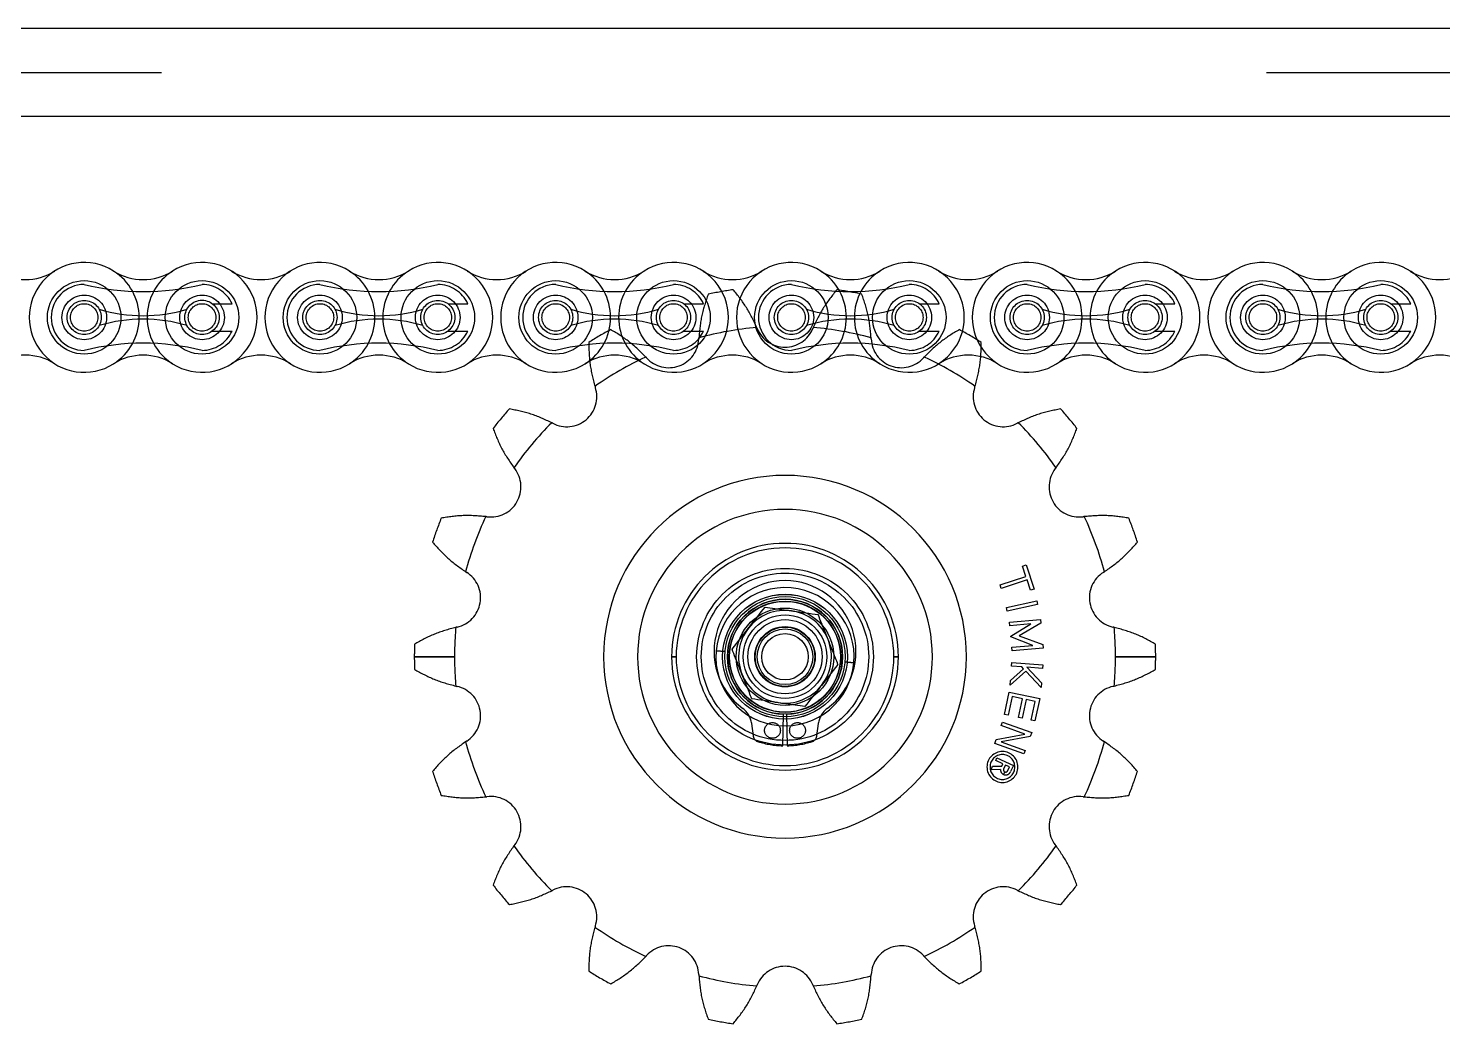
# Model space of a CAD drawing. Header units: metres. Extents: x 0 to 63075, y 0 to 44550.
# Drawn here: x 37753 to 37905.4, y 35159 to 35266.3 of the extents above; entities that cross this region are included whole.
import ezdxf

# ---------------------------------------------------------------- set-up
doc = ezdxf.new("R2010")
doc.units = ezdxf.units.M
doc.header["$LTSCALE"] = 75
doc.linetypes.add('HIDDEN2', pattern=[4.7625, 3.175, -1.5875])
for name, color, linetype in [('SDM', 7, 'Continuous'), ('SL4', 4, 'Continuous'), ('ST1', 7, 'HIDDEN2')]:
    doc.layers.add(name, color=color, linetype=linetype)

# ---------------------------------------------------------------- blocks, each defined once
blk = doc.blocks.new('A$Cf5e9a517')
at = {"layer": 'SL4'}
for p, q in [((1009.76, 1700.35), (2334.74, 1700.35)), ((2334.74, 1690.83), (1009.76, 1690.83)), ((1670.11, 1637.98), (1672.96, 1637.57)), ((1666.54, 1633.44), (1668.32, 1635.71)), ((1677.96, 1631.8), (1676.18, 1629.53)), ((1674.39, 1627.26), (1671.54, 1627.67))]:
    blk.add_line(p, q, dxfattribs=at)
for radius in [6, 3, 2.5]:
    blk.add_circle((1672.25, 1632.62), radius, dxfattribs=at)
for start, end in [(81.7868, 141.7868), (21.7868, 81.7868), (141.7868, 201.7868), (321.7868, 21.7868), (201.7868, 261.7868), (261.7868, 321.7868)]:
    blk.add_arc((1672.25, 1632.62), 5, start, end, dxfattribs=at)
for points, knots in [([(1668.32, 1635.71), (1668.36, 1635.77), (1668.97, 1636.53), (1669.56, 1637.28), (1670.11, 1637.98)], [0, 0, 0, 0, 0.070201, 1, 1, 1, 1]), ([(1672.96, 1637.57), (1673.03, 1637.56), (1674, 1637.42), (1674.94, 1637.28), (1675.82, 1637.16)], [0, 0, 0, 0, 0.070201, 1, 1, 1, 1]), ([(1676.89, 1634.48), (1676.8, 1634.72), (1676.43, 1635.63), (1676.08, 1636.51), (1675.82, 1637.16)], [0, 0, 0, 0, 0.268634, 1, 1, 1, 1]), ([(1677.96, 1631.8), (1677.87, 1632.02), (1677.53, 1632.89), (1677.16, 1633.8), (1676.89, 1634.48)], [0, 0, 0, 0, 0.257551, 1, 1, 1, 1]), ([(1667.61, 1630.76), (1667.51, 1631.01), (1667.15, 1631.92), (1666.79, 1632.8), (1666.54, 1633.44)], [0, 0, 0, 0, 0.268634, 1, 1, 1, 1]), ([(1668.68, 1628.08), (1668.59, 1628.31), (1668.24, 1629.18), (1667.88, 1630.09), (1667.61, 1630.76)], [0, 0, 0, 0, 0.257551, 1, 1, 1, 1]), ([(1676.18, 1629.53), (1676.14, 1629.47), (1675.53, 1628.71), (1674.94, 1627.96), (1674.39, 1627.26)], [0, 0, 0, 0, 0.070201, 1, 1, 1, 1]), ([(1671.54, 1627.67), (1671.47, 1627.68), (1670.5, 1627.82), (1669.56, 1627.96), (1668.68, 1628.08)], [0, 0, 0, 0, 0.070201, 1, 1, 1, 1])]:
    blk.add_open_spline(points, degree=3, knots=knots, dxfattribs=at)
at = {"layer": 'ST1'}
for p, q in [((1009.76, 1695.59), (2334.74, 1695.59)), ((2334.74, 1690.83), (1009.76, 1690.83)), ((1610.54, 1670.67), (1612.67, 1670.67)), ((1635.94, 1670.67), (1638.07, 1670.67)), ((1661.34, 1670.67), (1663.47, 1670.67)), ((1686.74, 1670.67), (1688.87, 1670.67)), ((1712.14, 1670.67), (1714.27, 1670.67)), ((1737.54, 1670.67), (1739.67, 1670.67)), ((1610.54, 1667.71), (1612.67, 1667.71)), ((1635.94, 1667.71), (1638.07, 1667.71)), ((1661.34, 1667.71), (1663.47, 1667.71)), ((1686.74, 1667.71), (1688.87, 1667.71)), ((1712.14, 1667.71), (1714.27, 1667.71)), ((1737.54, 1667.71), (1739.67, 1667.71)), ((1697.85, 1642.39), (1698.24, 1642.52)), ((1698.21, 1641.28), (1697.85, 1642.39)), ((1698.24, 1642.52), (1699.08, 1639.92)), ((1695.42, 1640.37), (1698.21, 1641.28)), ((1695.54, 1639.99), (1695.42, 1640.37)), ((1698.33, 1640.9), (1695.54, 1639.99)), ((1698.69, 1639.79), (1698.33, 1640.9)), ((1699.08, 1639.92), (1698.69, 1639.79)), ((1696.1, 1637.94), (1699.37, 1638.64)), ((1699.37, 1638.64), (1699.45, 1638.24)), ((1696.18, 1637.54), (1696.1, 1637.94)), ((1699.45, 1638.24), (1696.18, 1637.54)), ((1696.44, 1636.36), (1699.78, 1636.65)), ((1696.48, 1635.96), (1696.44, 1636.36)), ((1698.74, 1636.16), (1696.48, 1635.96)), ((1696.58, 1634.82), (1698.74, 1636.16)), ((1699.81, 1636.25), (1697.47, 1634.87)), ((1699.78, 1636.65), (1699.81, 1636.25)), ((1696.58, 1634.77), (1696.58, 1634.82)), ((1698.95, 1633.84), (1696.58, 1634.77)), ((1696.69, 1633.64), (1698.95, 1633.84)), ((1697.47, 1634.87), (1700.02, 1633.93)), ((1700.02, 1633.93), (1700.05, 1633.54)), ((1636.64, 1632.62), (1632.31, 1632.62)), ((1632.31, 1632.62), (1636.64, 1632.62)), ((1632.31, 1632.62), (1636.64, 1632.62)), ((1636.64, 1632.62), (1632.31, 1632.62)), ((1660.04, 1632.62), (1660.52, 1632.62)), ((1660.52, 1632.62), (1660.04, 1632.62)), ((1660.52, 1632.62), (1660.04, 1632.62)), ((1660.04, 1632.62), (1660.52, 1632.62)), ((1665.8, 1633.18), (1664.83, 1633.27)), ((1664.83, 1633.27), (1665.8, 1633.18)), ((1664.83, 1633.27), (1665.8, 1633.18)), ((1665.8, 1633.18), (1664.83, 1633.27)), ((1683.98, 1632.62), (1684.46, 1632.62)), ((1684.46, 1632.62), (1683.98, 1632.62)), ((1684.46, 1632.62), (1683.98, 1632.62)), ((1683.98, 1632.62), (1684.46, 1632.62)), ((1696.72, 1633.24), (1696.69, 1633.64)), ((1700.05, 1633.54), (1696.72, 1633.24)), ((1712.19, 1632.62), (1707.86, 1632.62)), ((1707.86, 1632.62), (1712.19, 1632.62)), ((1707.86, 1632.62), (1712.19, 1632.62)), ((1712.19, 1632.62), (1707.86, 1632.62)), ((1679.67, 1631.97), (1678.7, 1632.06)), ((1678.7, 1632.06), (1679.67, 1631.97)), ((1678.7, 1632.06), (1679.67, 1631.97)), ((1679.67, 1631.97), (1678.7, 1632.06)), ((1698.19, 1631.07), (1696.52, 1629.55)), ((1696.56, 1630.05), (1697.96, 1631.32)), ((1696.67, 1631.6), (1696.7, 1632)), ((1697.77, 1631.52), (1696.67, 1631.6)), ((1696.7, 1632), (1700.04, 1631.75)), ((1697.96, 1631.32), (1697.77, 1631.52)), ((1699.85, 1629.3), (1698.19, 1631.07)), ((1698.31, 1631.48), (1699.89, 1629.8)), ((1700.01, 1631.35), (1698.31, 1631.48)), ((1700.04, 1631.75), (1700.01, 1631.35)), ((1696.52, 1629.55), (1696.56, 1630.05)), ((1699.89, 1629.8), (1699.85, 1629.3)), ((1695.91, 1626.4), (1696.41, 1628.8)), ((1696.73, 1628.33), (1696.31, 1626.31)), ((1696.41, 1628.8), (1699.69, 1628.12)), ((1697.83, 1628.09), (1696.73, 1628.33)), ((1697.41, 1626.08), (1697.83, 1628.09)), ((1698.23, 1628.01), (1697.81, 1626)), ((1699.2, 1627.81), (1698.23, 1628.01)), ((1698.78, 1625.79), (1699.2, 1627.81)), ((1699.69, 1628.12), (1699.18, 1625.71)), ((1672, 1623.02), (1672.09, 1626.42)), ((1672.41, 1626.42), (1672.5, 1623.02)), ((1696.31, 1626.31), (1695.91, 1626.4)), ((1668.65, 1625.42), (1668.83, 1624.09)), ((1675.67, 1624.09), (1675.85, 1625.42)), ((1695.54, 1625.2), (1695.68, 1625.58)), ((1698.08, 1624.29), (1695.54, 1625.2)), ((1695.68, 1625.58), (1698.83, 1624.45)), ((1697.81, 1626), (1697.41, 1626.08)), ((1699.18, 1625.71), (1698.78, 1625.79)), ((1694.85, 1623.26), (1695, 1623.69)), ((1698, 1622.14), (1694.85, 1623.26)), ((1695, 1623.69), (1698.08, 1624.29)), ((1698.67, 1624.01), (1695.53, 1623.45)), ((1695.53, 1623.45), (1698.14, 1622.52)), ((1698.83, 1624.45), (1698.67, 1624.01)), ((1694.95, 1621.43), (1695.09, 1621.73)), ((1695.09, 1621.73), (1696.86, 1620.89)), ((1698.14, 1622.52), (1698, 1622.14)), ((1694.45, 1620.45), (1694.62, 1620.81)), ((1695.48, 1620.47), (1694.45, 1620.45)), ((1694.62, 1620.81), (1695.6, 1620.83)), ((1695.71, 1621.07), (1694.95, 1621.43)), ((1695.6, 1620.83), (1695.71, 1621.07)), ((1695.93, 1620.23), (1695.79, 1619.94)), ((1695.8, 1619.94), (1695.93, 1620.22)), ((1696, 1620.95), (1695.81, 1620.55)), ((1696.45, 1620.74), (1696, 1620.95)), ((1696.26, 1620.35), (1696.45, 1620.74)), ((1696.86, 1620.89), (1696.55, 1620.24))]:
    blk.add_line(p, q, dxfattribs=at)
for centre, radius in [((1596.74, 1669.19), 3.96), ((1609.44, 1669.19), 3.96), ((1622.14, 1669.19), 3.96), ((1634.84, 1669.19), 3.96), ((1647.54, 1669.19), 3.96), ((1660.24, 1669.19), 3.96), ((1672.94, 1669.19), 3.96), ((1685.64, 1669.19), 3.96), ((1698.34, 1669.19), 3.96), ((1711.04, 1669.19), 3.96), ((1723.74, 1669.19), 3.96), ((1736.44, 1669.19), 3.96), ((1596.74, 1669.19), 2.4), ((1596.74, 1669.19), 1.84), ((1596.74, 1669.19), 1.48), ((1609.44, 1669.19), 2.4), ((1609.44, 1669.19), 1.85), ((1609.44, 1669.19), 1.48), ((1622.14, 1669.19), 2.4), ((1622.14, 1669.19), 1.84), ((1622.14, 1669.19), 1.48), ((1634.84, 1669.19), 2.4), ((1634.84, 1669.19), 1.84), ((1634.84, 1669.19), 1.48), ((1647.54, 1669.19), 2.4), ((1647.54, 1669.19), 1.84), ((1647.54, 1669.19), 1.48), ((1660.24, 1669.19), 2.4), ((1660.24, 1669.19), 1.84), ((1660.24, 1669.19), 1.48), ((1672.94, 1669.19), 2.4), ((1672.94, 1669.19), 1.84), ((1672.94, 1669.19), 1.48), ((1685.64, 1669.19), 2.4), ((1685.64, 1669.19), 1.84), ((1685.64, 1669.19), 1.48), ((1698.34, 1669.19), 2.4), ((1698.34, 1669.19), 1.84), ((1698.34, 1669.19), 1.48), ((1711.04, 1669.19), 2.4), ((1711.04, 1669.19), 1.84), ((1711.04, 1669.19), 1.48), ((1723.74, 1669.19), 2.4), ((1723.74, 1669.19), 1.84), ((1723.74, 1669.19), 1.48), ((1736.44, 1669.19), 2.4), ((1736.44, 1669.19), 1.84), ((1736.44, 1669.19), 1.48), ((1672.25, 1632.62), 9.52), ((1672.25, 1632.62), 9.02), ((1672.25, 1632.62), 6.73), ((1672.25, 1632.62), 6.72), ((1672.25, 1632.62), 6.48), ((1672.25, 1632.62), 6.2), ((1672.25, 1632.62), 5.97), ((1672.25, 1632.62), 5.25), ((1672.25, 1632.62), 5.25), ((1672.25, 1632.62), 4.5), ((1672.25, 1632.62), 4), ((1672.25, 1632.62), 3.25), ((1672.25, 1632.62), 3.25), ((1672.25, 1632.62), 3.2), ((1670.9, 1624.68), 0.85), ((1673.6, 1624.68), 0.85)]:
    blk.add_circle(centre, radius, dxfattribs=at)
for centre, radius, start, end in [((1596.74, 1669.19), 5.92, 57.5667, 302.4333), ((1609.44, 1669.19), 5.92, 237.5667, 122.4333), ((1622.14, 1669.19), 5.92, 57.5667, 302.4333), ((1634.84, 1669.19), 5.92, 237.5667, 122.4333), ((1647.54, 1669.19), 5.92, 57.5667, 302.4333), ((1660.24, 1669.19), 5.92, 237.5667, 122.4333), ((1672.94, 1669.19), 5.92, 57.5667, 302.4333), ((1685.64, 1669.19), 5.92, 237.5667, 122.4333), ((1698.34, 1669.19), 5.92, 57.5667, 302.4333), ((1711.04, 1669.19), 5.92, 237.5667, 122.4333), ((1723.74, 1669.19), 5.92, 57.5667, 302.4333), ((1736.44, 1669.19), 5.92, 237.5667, 122.4333), ((1590.39, 1679.18), 5.92, 237.5667, 302.4333), ((1603.09, 1679.18), 5.92, 237.5667, 302.4333), ((1596.74, 1669.19), 5.92, 302.4333, 57.5667), ((1609.44, 1669.19), 5.92, 122.4333, 237.5667), ((1615.79, 1679.18), 5.92, 237.5667, 302.4333), ((1628.49, 1679.18), 5.92, 237.5667, 302.4333), ((1622.14, 1669.19), 5.92, 302.4333, 57.5667), ((1634.84, 1669.19), 5.92, 122.4333, 237.5667), ((1641.19, 1679.18), 5.92, 237.5667, 302.4333), ((1653.89, 1679.18), 5.92, 237.5667, 302.4333), ((1647.54, 1669.19), 5.92, 302.4333, 57.5667), ((1660.24, 1669.19), 5.92, 122.4333, 237.5667), ((1666.59, 1679.18), 5.92, 237.5667, 302.4333), ((1679.29, 1679.18), 5.92, 237.5667, 302.4333), ((1672.94, 1669.19), 5.92, 302.4333, 57.5667), ((1685.64, 1669.19), 5.92, 122.4333, 237.5667), ((1691.99, 1679.18), 5.92, 237.5667, 302.4333), ((1704.69, 1679.18), 5.92, 237.5667, 302.4333), ((1698.34, 1669.19), 5.92, 302.4333, 57.5667), ((1711.04, 1669.19), 5.92, 122.4333, 237.5667), ((1717.39, 1679.18), 5.92, 237.5667, 302.4333), ((1730.09, 1679.18), 5.92, 237.5667, 302.4333), ((1723.74, 1669.19), 5.92, 302.4333, 57.5667), ((1736.44, 1669.19), 5.92, 122.4333, 237.5667), ((1742.79, 1679.18), 5.92, 237.5667, 302.4333), ((1596.74, 1669.19), 3.55, 90, 270), ((1603.09, 1698.29), 26.32, 256.0401, 283.9599), ((1609.44, 1669.19), 3.55, 24.5534, 90), ((1622.14, 1669.19), 3.55, 90, 270), ((1628.49, 1698.29), 26.32, 256.0401, 283.9599), ((1634.84, 1669.19), 3.55, 24.5534, 90), ((1647.54, 1669.19), 3.55, 90, 270), ((1653.89, 1698.29), 26.32, 256.0401, 283.9599), ((1660.24, 1669.19), 3.55, 24.5534, 90), ((1672.25, 1632.62), 39.94, 98.032, 101.968), ((1672.94, 1669.19), 3.55, 90, 270), ((1679.29, 1698.29), 26.32, 256.0401, 283.9599), ((1672.25, 1632.62), 39.94, 78.032, 81.968), ((1685.64, 1669.19), 3.55, 24.5534, 90), ((1698.34, 1669.19), 3.55, 90, 270), ((1704.69, 1698.29), 26.32, 256.0401, 283.9599), ((1711.04, 1669.19), 3.55, 24.5534, 90), ((1723.74, 1669.19), 3.55, 90, 270), ((1730.09, 1698.29), 26.32, 256.0401, 283.9599), ((1736.44, 1669.19), 3.55, 24.5534, 90), ((1603.09, 1685.54), 16.17, 252.993, 287.007), ((1603.09, 1652.84), 16.17, 72.993, 107.007), ((1628.49, 1685.54), 16.17, 252.993, 287.007), ((1628.49, 1652.84), 16.17, 72.993, 107.007), ((1653.89, 1685.54), 16.17, 252.993, 287.007), ((1653.89, 1652.84), 16.17, 72.993, 107.007), ((1679.29, 1685.54), 16.17, 252.993, 287.007), ((1679.29, 1652.84), 16.17, 72.993, 107.007), ((1704.69, 1685.54), 16.17, 252.993, 287.007), ((1704.69, 1652.84), 16.17, 72.993, 107.007), ((1730.09, 1685.54), 16.17, 252.993, 287.007), ((1730.09, 1652.84), 16.17, 72.993, 107.007), ((1609.44, 1669.19), 3.55, 270, 335.4466), ((1634.84, 1669.19), 3.55, 270, 335.4466), ((1672.25, 1632.62), 39.94, 118.032, 121.968), ((1660.24, 1669.19), 3.55, 270, 335.4466), ((1672.25, 1632.62), 35.61, 94.9007, 105.0993), ((1672.25, 1632.62), 35.61, 94.9007, 105.0993), ((1672.25, 1632.62), 35.61, 94.9007, 105.0993), ((1672.25, 1632.62), 35.61, 94.9007, 105.0993), ((1655.04, 1662.09), 15.39, 22.5, 22.9823), ((1672.25, 1669.22), 3.24, 202.5, 337.5), ((1689.46, 1662.09), 15.39, 157.0177, 157.5), ((1672.25, 1632.62), 35.61, 74.9007, 85.0993), ((1672.25, 1632.62), 35.61, 74.9007, 85.0993), ((1672.25, 1632.62), 35.61, 74.9007, 85.0993), ((1672.25, 1632.62), 35.61, 74.9007, 85.0993), ((1685.64, 1669.19), 3.55, 270, 335.4466), ((1672.25, 1632.62), 39.94, 58.032, 61.968), ((1711.04, 1669.19), 3.55, 270, 335.4466), ((1736.44, 1669.19), 3.55, 270, 335.4466), ((1603.09, 1640.09), 26.32, 76.0401, 103.9599), ((1628.49, 1640.09), 26.32, 76.0401, 103.9599), ((1653.89, 1640.09), 26.32, 76.0401, 103.9599), ((1659.73, 1667.01), 3.24, 222.5, 357.5), ((1678.34, 1666.2), 15.39, 177.0177, 177.5), ((1679.29, 1640.09), 26.32, 76.0401, 103.9599), ((1666.16, 1666.2), 15.39, 2.5, 2.9823), ((1684.77, 1667.01), 3.24, 182.5, 317.5), ((1704.69, 1640.09), 26.32, 76.0401, 103.9599), ((1730.09, 1640.09), 26.32, 76.0401, 103.9599), ((1590.39, 1659.2), 5.92, 57.5667, 122.4333), ((1603.09, 1659.2), 5.92, 57.5667, 122.4333), ((1615.79, 1659.2), 5.92, 57.5667, 122.4333), ((1628.49, 1659.2), 5.92, 57.5667, 122.4333), ((1641.19, 1659.2), 5.92, 57.5667, 122.4333), ((1653.89, 1659.2), 5.92, 57.5667, 122.4333), ((1672.25, 1632.62), 35.61, 114.9007, 125.0993), ((1672.25, 1632.62), 35.61, 114.9007, 125.0993), ((1672.25, 1632.62), 35.61, 114.9007, 125.0993), ((1672.25, 1632.62), 35.61, 114.9007, 125.0993), ((1646, 1654.42), 15.39, 42.5, 42.9823), ((1666.59, 1659.2), 5.92, 57.5667, 122.4333), ((1679.29, 1659.2), 5.92, 57.5667, 122.4333), ((1698.5, 1654.42), 15.39, 137.0177, 137.5), ((1672.25, 1632.62), 35.61, 54.9007, 65.0993), ((1672.25, 1632.62), 35.61, 54.9007, 65.0993), ((1672.25, 1632.62), 35.61, 54.9007, 65.0993), ((1672.25, 1632.62), 35.61, 54.9007, 65.0993), ((1691.99, 1659.2), 5.92, 57.5667, 122.4333), ((1704.69, 1659.2), 5.92, 57.5667, 122.4333), ((1717.39, 1659.2), 5.92, 57.5667, 122.4333), ((1730.09, 1659.2), 5.92, 57.5667, 122.4333), ((1742.79, 1659.2), 5.92, 57.5667, 122.4333), ((1648.73, 1660.65), 3.24, 242.5, 17.5), ((1666.49, 1666.26), 15.39, 197.0177, 197.5), ((1695.77, 1660.65), 3.24, 162.5, 297.5), ((1678.01, 1666.26), 15.39, 342.5, 342.9823), ((1672.25, 1632.62), 39.94, 138.032, 141.968), ((1672.25, 1632.62), 39.94, 38.032, 41.968), ((1672.25, 1632.62), 35.61, 134.9007, 145.0993), ((1672.25, 1632.62), 35.61, 134.9007, 145.0993), ((1672.25, 1632.62), 35.61, 134.9007, 145.0993), ((1672.25, 1632.62), 35.61, 134.9007, 145.0993), ((1640.12, 1644.13), 15.39, 62.5, 62.9823), ((1704.38, 1644.13), 15.39, 117.0177, 117.5), ((1672.25, 1632.62), 35.61, 34.9007, 45.0993), ((1672.25, 1632.62), 35.61, 34.9007, 45.0993), ((1672.25, 1632.62), 35.61, 34.9007, 45.0993), ((1672.25, 1632.62), 35.61, 34.9007, 45.0993), ((1640.56, 1650.92), 3.24, 262.5, 37.5), ((1655.33, 1662.26), 15.39, 217.0177, 217.5), ((1672.25, 1632.62), 19.54, 0, 180), ((1703.94, 1650.92), 3.24, 142.5, 277.5), ((1689.17, 1662.26), 15.39, 322.5, 322.9823), ((1672.25, 1632.62), 39.94, 158.032, 161.968), ((1672.25, 1632.62), 35.61, 154.9007, 165.0993), ((1672.25, 1632.62), 35.61, 154.9007, 165.0993), ((1672.25, 1632.62), 35.61, 154.9007, 165.0993), ((1672.25, 1632.62), 35.61, 154.9007, 165.0993), ((1638.12, 1632.45), 15.39, 82.5, 82.9823), ((1672.25, 1632.62), 15.88, 0, 180), ((1706.38, 1632.45), 15.39, 97.0177, 97.5), ((1672.25, 1632.62), 35.61, 14.9007, 25.0993), ((1672.25, 1632.62), 35.61, 14.9007, 25.0993), ((1672.25, 1632.62), 35.61, 14.9007, 25.0993), ((1672.25, 1632.62), 35.61, 14.9007, 25.0993), ((1672.25, 1632.62), 39.94, 18.032, 21.968), ((1672.25, 1632.62), 12.22, 0, 180), ((1672.25, 1632.62), 11.73, 0, 180), ((1672.25, 1632.62), 11.73, 0, 180), ((1672.25, 1632.62), 11.73, 0, 180), ((1672.25, 1632.62), 11.73, 0, 180), ((1636.21, 1638.98), 3.24, 282.5, 57.5), ((1646.22, 1654.69), 15.39, 237.0177, 237.5), ((1708.29, 1638.98), 3.24, 122.5, 257.5), ((1698.28, 1654.69), 15.39, 302.5, 302.9823), ((1672.25, 1633.18), 7.64, 306.5065, 233.4935), ((1672.25, 1632.62), 7.45, 355, 175), ((1672.25, 1632.62), 7.45, 355, 175), ((1672.25, 1632.62), 7.45, 355, 175), ((1672.25, 1632.62), 7.45, 355, 175), ((1672.25, 1632.62), 6.2, 271.4922, 268.5078), ((1672.25, 1632.62), 35.61, 174.9007, 180), ((1672.25, 1632.62), 35.61, 174.9007, 180), ((1672.25, 1632.62), 35.61, 174.9007, 180), ((1672.25, 1632.62), 35.61, 174.9007, 180), ((1640.24, 1620.79), 15.39, 102.5, 102.9823), ((1704.26, 1620.79), 15.39, 77.0177, 77.5), ((1672.25, 1632.62), 35.61, 0, 5.0993), ((1672.25, 1632.62), 35.61, 0, 5.0993), ((1672.25, 1632.62), 35.61, 0, 5.0993), ((1672.25, 1632.62), 35.61, 0, 5.0993), ((1672.25, 1632.62), 39.94, 178.032, 180), ((1672.25, 1632.62), 39.94, 0, 1.968), ((1672.25, 1632.62), 39.94, 180, 181.968), ((1672.25, 1632.62), 35.61, 180, 185.0993), ((1672.25, 1632.62), 35.61, 180, 185.0993), ((1672.25, 1632.62), 35.61, 180, 185.0993), ((1672.25, 1632.62), 35.61, 180, 185.0993), ((1672.25, 1632.62), 19.54, 180, 0), ((1672.25, 1632.62), 15.88, 180, 0), ((1672.25, 1632.62), 12.22, 180, 0), ((1672.25, 1632.62), 11.73, 180, 0), ((1672.25, 1632.62), 11.73, 180, 0), ((1672.25, 1632.62), 11.73, 180, 0), ((1672.25, 1632.62), 11.73, 180, 0), ((1672.25, 1632.62), 7.45, 175, 355), ((1672.25, 1632.62), 7.45, 175, 355), ((1672.25, 1632.62), 7.45, 175, 355), ((1672.25, 1632.62), 7.45, 175, 355), ((1672.25, 1632.62), 35.61, 354.9007, 0), ((1672.25, 1632.62), 35.61, 354.9007, 0), ((1672.25, 1632.62), 35.61, 354.9007, 0), ((1672.25, 1632.62), 35.61, 354.9007, 0), ((1672.25, 1632.62), 39.94, 358.032, 0), ((1640.24, 1644.45), 15.39, 257.0177, 257.5), ((1636.21, 1626.26), 3.24, 302.5, 77.5), ((1708.29, 1626.26), 3.24, 102.5, 237.5), ((1704.26, 1644.45), 15.39, 282.5, 282.9823), ((1666.28, 1625.11), 2.4, 7.5, 53.4935), ((1678.22, 1625.11), 2.4, 126.5065, 172.5), ((1646.22, 1610.55), 15.39, 122.5, 122.9823), ((1672.25, 1632.62), 35.61, 194.9007, 205.0993), ((1672.25, 1632.62), 35.61, 194.9007, 205.0993), ((1672.25, 1632.62), 35.61, 194.9007, 205.0993), ((1672.25, 1632.62), 35.61, 194.9007, 205.0993), ((1669.57, 1624.18), 0.75, 187.5, 252.3902), ((1672.25, 1632.62), 9.6, 252.3902, 268.5078), ((1672.25, 1632.62), 9.6, 271.4922, 287.6098), ((1674.93, 1624.18), 0.75, 287.6098, 352.5), ((1672.25, 1632.62), 35.61, 334.9007, 345.0993), ((1672.25, 1632.62), 35.61, 334.9007, 345.0993), ((1672.25, 1632.62), 35.61, 334.9007, 345.0993), ((1672.25, 1632.62), 35.61, 334.9007, 345.0993), ((1698.28, 1610.55), 15.39, 57.0177, 57.5), ((1695.68, 1620.74), 1.67, 90, 270), ((1695.68, 1620.74), 1.34, 90, 270), ((1695.68, 1620.74), 1.67, 270, 90), ((1695.68, 1620.74), 1.34, 270, 90), ((1672.25, 1632.62), 39.94, 198.032, 201.968), ((1696.03, 1620.44), 0.558, 177.3805, 244.2298), ((1696.03, 1620.44), 0.245, 154.6955, 243.6423), ((1696.03, 1620.44), 0.558, 245.1257, 338.0745), ((1696.03, 1620.44), 0.245, 245.6968, 336.0266), ((1672.25, 1632.62), 39.94, 338.032, 341.968), ((1638.12, 1632.79), 15.39, 277.0177, 277.5), ((1640.56, 1614.32), 3.24, 322.5, 97.5), ((1703.94, 1614.32), 3.24, 82.5, 217.5), ((1706.38, 1632.79), 15.39, 262.5, 262.9823), ((1655.33, 1602.98), 15.39, 142.5, 142.9823), ((1672.25, 1632.62), 35.61, 214.9007, 225.0993), ((1672.25, 1632.62), 35.61, 214.9007, 225.0993), ((1672.25, 1632.62), 35.61, 214.9007, 225.0993), ((1672.25, 1632.62), 35.61, 214.9007, 225.0993), ((1672.25, 1632.62), 35.61, 314.9007, 325.0993), ((1672.25, 1632.62), 35.61, 314.9007, 325.0993), ((1672.25, 1632.62), 35.61, 314.9007, 325.0993), ((1672.25, 1632.62), 35.61, 314.9007, 325.0993), ((1689.17, 1602.98), 15.39, 37.0177, 37.5), ((1672.25, 1632.62), 39.94, 218.032, 221.968), ((1648.73, 1604.59), 3.24, 342.5, 117.5), ((1695.77, 1604.59), 3.24, 62.5, 197.5), ((1672.25, 1632.62), 39.94, 318.032, 321.968), ((1640.12, 1621.11), 15.39, 297.0177, 297.5), ((1704.38, 1621.11), 15.39, 242.5, 242.9823), ((1666.49, 1598.98), 15.39, 162.5, 162.9823), ((1672.25, 1632.62), 35.61, 234.9007, 245.0993), ((1672.25, 1632.62), 35.61, 234.9007, 245.0993), ((1672.25, 1632.62), 35.61, 234.9007, 245.0993), ((1672.25, 1632.62), 35.61, 234.9007, 245.0993), ((1672.25, 1632.62), 35.61, 294.9007, 305.0993), ((1672.25, 1632.62), 35.61, 294.9007, 305.0993), ((1672.25, 1632.62), 35.61, 294.9007, 305.0993), ((1672.25, 1632.62), 35.61, 294.9007, 305.0993), ((1678.01, 1598.98), 15.39, 17.0177, 17.5), ((1646, 1610.82), 15.39, 317.0177, 317.5), ((1659.73, 1598.23), 3.24, 2.5, 137.5), ((1684.77, 1598.23), 3.24, 42.5, 177.5), ((1698.5, 1610.82), 15.39, 222.5, 222.9823), ((1672.25, 1632.62), 39.94, 238.032, 241.968), ((1672.25, 1596.02), 3.24, 22.5, 157.5), ((1672.25, 1632.62), 39.94, 298.032, 301.968), ((1678.34, 1599.04), 15.39, 182.5, 182.9823), ((1672.25, 1632.62), 35.61, 254.9007, 265.0993), ((1672.25, 1632.62), 35.61, 254.9007, 265.0993), ((1672.25, 1632.62), 35.61, 254.9007, 265.0993), ((1672.25, 1632.62), 35.61, 254.9007, 265.0993), ((1655.04, 1603.15), 15.39, 337.0177, 337.5), ((1689.46, 1603.15), 15.39, 202.5, 202.9823), ((1672.25, 1632.62), 35.61, 274.9007, 285.0993), ((1672.25, 1632.62), 35.61, 274.9007, 285.0993), ((1672.25, 1632.62), 35.61, 274.9007, 285.0993), ((1672.25, 1632.62), 35.61, 274.9007, 285.0993), ((1666.16, 1599.04), 15.39, 357.0177, 357.5), ((1672.25, 1632.62), 39.94, 258.032, 261.968), ((1672.25, 1632.62), 39.94, 278.032, 281.968)]:
    blk.add_arc(centre, radius, start, end, dxfattribs=at)
for points, knots in [([(1669.21, 1668.1), (1668.86, 1668.84), (1668.16, 1670.32), (1667.17, 1671.55), (1666.67, 1672.17)], [0, 0, 0, 0, 0.499419, 1, 1, 1, 1]), ([(1677.83, 1672.17), (1677.34, 1671.55), (1676.34, 1670.32), (1675.64, 1668.84), (1675.29, 1668.1)], [0, 0, 0, 0, 0.500261, 1, 1, 1, 1]), ([(1663.97, 1671.69), (1663.71, 1670.94), (1663.2, 1669.44), (1663.05, 1667.81), (1662.97, 1667)], [0, 0, 0, 0, 0.500133, 1, 1, 1, 1]), ([(1681.53, 1667), (1681.45, 1667.81), (1681.3, 1669.44), (1680.79, 1670.94), (1680.53, 1671.69)], [0, 0, 0, 0, 0.499098, 1, 1, 1, 1]), ([(1657.26, 1664.92), (1656.68, 1665.49), (1655.51, 1666.64), (1654.16, 1667.46), (1653.48, 1667.87)], [0, 0, 0, 0, 0.499479, 1, 1, 1, 1]), ([(1691.02, 1667.87), (1690.34, 1667.46), (1688.99, 1666.64), (1687.82, 1665.49), (1687.24, 1664.92)], [0, 0, 0, 0, 0.500514, 1, 1, 1, 1]), ([(1651.1, 1666.5), (1651.12, 1665.71), (1651.15, 1664.13), (1651.57, 1662.54), (1651.78, 1661.75)], [0, 0, 0, 0, 0.500372, 1, 1, 1, 1]), ([(1692.72, 1661.75), (1692.93, 1662.54), (1693.35, 1664.13), (1693.38, 1665.71), (1693.4, 1666.5)], [0, 0, 0, 0, 0.499427, 1, 1, 1, 1]), ([(1647.12, 1657.84), (1646.37, 1658.18), (1644.88, 1658.87), (1643.33, 1659.17), (1642.55, 1659.33)], [0, 0, 0, 0, 0.499464, 1, 1, 1, 1]), ([(1701.95, 1659.33), (1701.17, 1659.17), (1699.62, 1658.87), (1698.13, 1658.18), (1697.38, 1657.84)], [0, 0, 0, 0, 0.500529, 1, 1, 1, 1]), ([(1640.79, 1657.23), (1641.08, 1656.49), (1641.65, 1655.01), (1642.58, 1653.67), (1643.05, 1652.99)], [0, 0, 0, 0, 0.5005125, 1, 1, 1, 1]), ([(1701.45, 1652.99), (1701.92, 1653.67), (1702.85, 1655.01), (1703.42, 1656.49), (1703.71, 1657.23)], [0, 0, 0, 0, 0.49948, 1, 1, 1, 1]), ([(1640, 1647.72), (1639.19, 1647.79), (1637.56, 1647.92), (1635.99, 1647.68), (1635.21, 1647.56)], [0, 0, 0, 0, 0.499124, 1, 1, 1, 1]), ([(1709.29, 1647.56), (1708.51, 1647.68), (1706.94, 1647.92), (1705.31, 1647.79), (1704.5, 1647.72)], [0, 0, 0, 0, 0.500152, 1, 1, 1, 1]), ([(1634.27, 1644.98), (1634.79, 1644.39), (1635.84, 1643.2), (1637.17, 1642.25), (1637.84, 1641.78)], [0, 0, 0, 0, 0.500534, 1, 1, 1, 1]), ([(1706.66, 1641.78), (1707.33, 1642.25), (1708.66, 1643.2), (1709.71, 1644.39), (1710.23, 1644.98)], [0, 0, 0, 0, 0.499459, 1, 1, 1, 1]), ([(1636.78, 1635.78), (1635.99, 1635.57), (1634.42, 1635.13), (1633.03, 1634.37), (1632.33, 1633.99)], [0, 0, 0, 0, 0.499098, 1, 1, 1, 1]), ([(1712.17, 1633.99), (1711.47, 1634.37), (1710.09, 1635.13), (1708.51, 1635.57), (1707.72, 1635.78)], [0, 0, 0, 0, 0.500133, 1, 1, 1, 1]), ([(1632.33, 1631.25), (1633.03, 1630.87), (1634.41, 1630.11), (1635.99, 1629.67), (1636.78, 1629.46)], [0, 0, 0, 0, 0.5001332, 1, 1, 1, 1]), ([(1707.72, 1629.46), (1708.51, 1629.67), (1710.08, 1630.11), (1711.47, 1630.87), (1712.17, 1631.25)], [0, 0, 0, 0, 0.499098, 1, 1, 1, 1]), ([(1637.84, 1623.46), (1637.17, 1622.99), (1635.84, 1622.04), (1634.79, 1620.85), (1634.27, 1620.26)], [0, 0, 0, 0, 0.499459, 1, 1, 1, 1]), ([(1710.23, 1620.26), (1709.71, 1620.85), (1708.66, 1622.04), (1707.33, 1622.99), (1706.66, 1623.46)], [0, 0, 0, 0, 0.500533, 1, 1, 1, 1]), ([(1635.21, 1617.68), (1635.99, 1617.56), (1637.56, 1617.32), (1639.19, 1617.45), (1640, 1617.52)], [0, 0, 0, 0, 0.500152, 1, 1, 1, 1]), ([(1704.5, 1617.52), (1705.31, 1617.45), (1706.94, 1617.32), (1708.51, 1617.56), (1709.29, 1617.68)], [0, 0, 0, 0, 0.499124, 1, 1, 1, 1]), ([(1643.05, 1612.25), (1642.58, 1611.57), (1641.65, 1610.23), (1641.08, 1608.75), (1640.79, 1608.01)], [0, 0, 0, 0, 0.49948, 1, 1, 1, 1]), ([(1703.71, 1608.01), (1703.42, 1608.75), (1702.85, 1610.23), (1701.92, 1611.57), (1701.45, 1612.25)], [0, 0, 0, 0, 0.500513, 1, 1, 1, 1]), ([(1642.55, 1605.91), (1643.33, 1606.07), (1644.88, 1606.37), (1646.37, 1607.06), (1647.12, 1607.4)], [0, 0, 0, 0, 0.500529, 1, 1, 1, 1]), ([(1697.38, 1607.4), (1698.13, 1607.06), (1699.62, 1606.37), (1701.17, 1606.07), (1701.95, 1605.91)], [0, 0, 0, 0, 0.499464, 1, 1, 1, 1]), ([(1651.78, 1603.49), (1651.57, 1602.7), (1651.15, 1601.11), (1651.12, 1599.53), (1651.1, 1598.74)], [0, 0, 0, 0, 0.499427, 1, 1, 1, 1]), ([(1693.4, 1598.74), (1693.38, 1599.53), (1693.35, 1601.11), (1692.93, 1602.7), (1692.72, 1603.49)], [0, 0, 0, 0, 0.5003717, 1, 1, 1, 1]), ([(1653.48, 1597.37), (1654.16, 1597.78), (1655.51, 1598.6), (1656.68, 1599.75), (1657.26, 1600.32)], [0, 0, 0, 0, 0.500514, 1, 1, 1, 1]), ([(1687.24, 1600.32), (1687.82, 1599.75), (1688.99, 1598.6), (1690.34, 1597.78), (1691.02, 1597.37)], [0, 0, 0, 0, 0.499479, 1, 1, 1, 1]), ([(1662.97, 1598.24), (1663.05, 1597.43), (1663.2, 1595.8), (1663.71, 1594.3), (1663.97, 1593.55)], [0, 0, 0, 0, 0.499098, 1, 1, 1, 1]), ([(1680.53, 1593.55), (1680.79, 1594.3), (1681.3, 1595.8), (1681.45, 1597.43), (1681.53, 1598.24)], [0, 0, 0, 0, 0.5001333, 1, 1, 1, 1]), ([(1666.67, 1593.07), (1667.16, 1593.69), (1668.16, 1594.92), (1668.86, 1596.4), (1669.21, 1597.14)], [0, 0, 0, 0, 0.500261, 1, 1, 1, 1]), ([(1675.29, 1597.14), (1675.64, 1596.4), (1676.34, 1594.92), (1677.33, 1593.69), (1677.83, 1593.07)], [0, 0, 0, 0, 0.499419, 1, 1, 1, 1])]:
    blk.add_open_spline(points, degree=3, knots=knots, dxfattribs=at)

msp = doc.modelspace()

# ---------------------------------------------------------------- block references
at = {"layer": 'SDM'}
msp.add_blockref('A$Cf5e9a517', (36162.25, 33565.92), dxfattribs=at)

doc.saveas('drawing.dxf')
